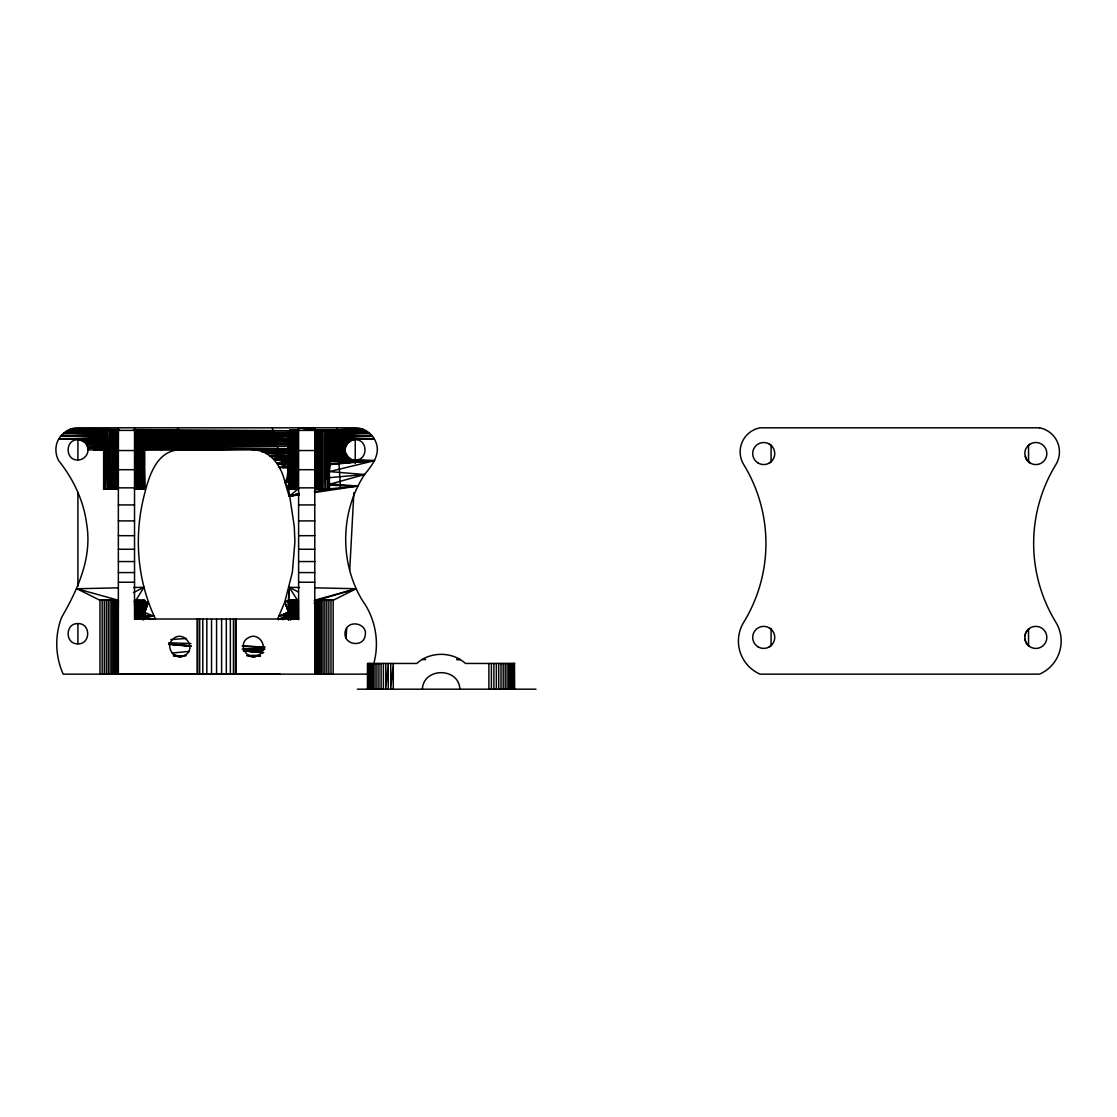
<?xml version="1.0" encoding="UTF-8"?>
<svg xmlns="http://www.w3.org/2000/svg" width="1117" height="1117" viewBox="0 0 1117 1117"><rect width="100%" height="100%" fill="white"/><g stroke="black" fill="none" stroke-linecap="round" stroke-linejoin="round"><path stroke-width="1.5" d="M296.619 619.335L296.619 600.248C304.145 600.429 285.617 599.229 284.793 601.951L277.63 619.041M143.311 488.869L143.311 430.394L144.735 488.869L134.906 488.855L134.906 430.394L138.326 430.394L139.43 488.869L134.529 488.883L144.735 488.869L144.735 430.394L103.644 430.394L103.644 488.855L118.067 488.883L118.36 430.394L110.695 430.394L109.061 488.869L118.067 488.883M139.43 619.321L139.43 600.248L135.031 600.262L134.989 619.335L134.543 600.262L144.735 600.248L144.693 619.349L143.311 600.248C145.126 602.691 146.941 616.375 142.138 614.922L142.348 611.599M136.525 619.335L136.525 600.248L135.785 619.335L135.953 600.248L137.349 600.248L137.349 619.335M298.239 488.883L297.29 488.869L297.29 430.408L298.239 430.394L293.715 430.408L293.715 488.869L294.818 430.408L298.239 430.394L289.834 430.408L288.577 481.86L289.834 488.869L291.202 430.408L298.239 430.394L296.619 430.408L297.29 488.869L298.239 488.883L298.239 430.394L289.834 430.408L288.689 450.947L281.763 451.91L291.886 452.301L288.465 452.413L288.591 488.869L294.274 526.484L294.916 541.787L292.361 572.295L284.793 601.951L288.437 612.116L288.451 620.103M368.261 674.151L63.208 674.151C55.236 656.433 54.635 635.643 61.561 617.506C77.855 589.19 92.376 557.69 86.651 523.985C83.677 500.667 73.289 478.886 58.656 460.637C56.213 456.141 55.347 450.891 56.213 445.851C58.014 435.658 67.565 427.699 77.911 427.811L355.234 427.811C364.24 427.769 372.785 433.717 375.898 442.164C380.897 454.312 371.821 465.719 364.547 474.53L329.264 471.569L327.63 430.394L329.487 432.907L327.099 434.01M320.914 488.869L319.56 430.408L318.275 488.869L314.785 488.869L314.785 430.422L320.914 430.408L322.436 488.869L322.436 430.394L320.914 430.408L320.914 488.869L314.785 488.869L315.092 430.422L298.602 427.867L314.785 427.811L314.785 674.151M326.597 435.839L329.487 435.588L327.63 430.394L329.138 456.043L326.778 456.308M326.108 440.252L374.265 438.716L329.487 437.906L327.63 430.394L329.124 453.041L326.122 453.083L329.124 453.279L326.01 453.334L329.124 453.279L326.583 453.097L329.124 453.041L329.096 448.252L325.717 448.238L328.566 448.434M1029.05 646.101C1023.451 641.912 1023.507 632.711 1029.148 628.592M134.78 619.349L135.031 600.262M290.699 451.422L288.675 452.092L291.607 451.128L289.094 450.821L288.745 449.062L291.342 449.104L252.274 449.872C269.979 449.383 281.344 466.026 284.793 481.636L288.409 481.315L289.834 430.408L292.626 431.246L289.834 430.408L288.409 439.916L141.691 439.819L169.044 439.791M135.688 619.335L135.855 600.262M291.202 600.248L290.727 619.335M298.462 619.726L298.393 600.248M329.487 440.196L351.771 440.363L347.485 443.379L345.279 448.112L329.389 447.317L329.487 440.196L327.63 430.394L327.63 488.869L329.347 484.331L329.487 477.657L327.63 430.394L329.487 440.433L353.475 439.916L337.557 439.889M289.261 452.064L290.462 450.416L288.661 450.123L291.314 449.453C286.552 452.692 289.694 449.188 288.409 441.117L141.817 441.843M326.108 440.405L329.487 440.433L327.63 430.394L329.292 482.572L329.138 477.685L364.547 474.53C340.21 511.781 339.359 562.423 362.397 600.499C375.089 617.966 379.515 641.032 374.181 661.962M136.288 619.335L135.953 600.248L135.352 619.335M136.525 488.869L137.349 430.408L137.349 488.869L134.906 488.855L134.906 430.422L136.525 430.408L136.525 488.869L134.906 488.855L141.943 488.869L141.943 430.394M294.567 619.335L294.818 600.248L297.555 600.248L289.191 587.277L299.51 587.5M137.07 619.335L137.349 600.248M292.207 619.335L292.5 600.248L292.5 619.335M318.275 488.869L318.275 430.408L317.186 430.408L316.293 488.883L314.785 488.869L315.594 430.422L314.785 430.394L362.732 429.123L326.22 430.464M137.991 619.335L138.326 600.248L138.703 619.335M289.429 619.432L289.834 600.248L288.409 600.248L289.191 587.277L298.169 591.856M293.715 430.408L292.5 488.869L292.5 430.408L291.202 488.869L291.202 430.408M294.441 619.335L294.818 600.248L293.715 600.248L293.715 619.335M292.026 434.946L289.834 430.408L288.786 443.184L288.661 441.355L288.409 442.416C291.286 444.049 285.533 449.914 291.328 447.791L289.359 447.4L288.745 448.769L291.872 448.852M288.409 448.112L289.834 430.408L288.409 438.716L231.024 438.143L291.16 436.412M288.786 443.184L289.834 430.408L288.591 438.716L290.839 438.716L288.409 439.763L141.594 440.098M292.054 619.335L292.5 600.248M350.18 441.117L329.487 441.187L327.63 430.394L329.096 451.198L327.63 430.394L329.487 440.684L350.18 441.117L329.487 441.704L327.63 430.394L329.473 488.869L314.366 491.662M291.719 446.549L288.409 446.409L288.8 443.379L291.816 443.477M291.397 452.385C289.68 451.533 286.943 453.6 290.085 453.223L288.703 453.195L289.834 430.408L288.661 439.791L291.705 439.847L288.409 439.763L289.261 433.731M289.331 619.139L289.834 600.248L288.409 601.77L284.793 601.951L288.437 612.116L279.18 616.207L288.437 614.364L288.409 600.248L288.409 611.683L289.834 600.248L289.834 619.335M291.914 459.185C287.32 462.005 287.418 453.446 291.537 456.923L288.717 457.565L290.923 458.165L288.563 459.185L273.874 459.31L291.174 462.899M288.409 443.379L288.661 448.685L291.495 448.811L180.856 449.872C156.38 449.537 148.603 477.238 143.953 496.311C133.747 536.914 137.363 581.203 155.514 619.041M288.814 446.409L288.745 448.769L291.495 448.811L288.745 449.062M326.569 471.36L329.264 471.569L329.487 464.574L327.197 456.308M289.163 440.866L288.745 448.769L291.76 448.573L288.633 448.503L288.8 443.379L291.691 443.575M289.289 450.263L290.127 451.366L288.731 451.868C287.502 450.193 291.3 449.606 288.647 449.872L289.498 435.56M325.815 471.29L329.264 471.569L329.487 464.574L326.262 462.173M288.898 444.929L288.758 448.475L289.135 441.173L288.758 448.336L291.76 448.434L288.675 448.406L291.146 448.126L289.205 448.126L289.471 436.524L288.661 448.685L291.816 448.573L288.661 448.685L289.834 430.408L289.834 488.869M289.191 587.277L288.731 600.276L297.555 600.248L296.619 600.248L296.857 619.335M325.731 464.365L329.487 464.574L329.487 471.597L374.488 460.637L327.463 458.878C330.967 459.743 329.18 454.982 326.01 457.174M289.764 463.304L288.605 462.829L289.834 430.408L288.772 439.819M142.515 444.803L288.745 444.817L288.8 443.379L291.132 443.686L288.8 443.379L288.717 445.878L288.647 445.041M290.001 460.022C286.622 460.26 289.512 479.249 284.793 481.636L288.409 481.846L288.423 460.022L290.113 459.785L288.605 462.829L276.862 463.122L290.741 467.702M288.912 444.761L288.758 448.336L289.834 430.408L288.8 439.693L290.699 438.813L288.661 439.791L289.75 439.093L288.8 439.693L289.75 439.093L288.8 439.009L288.605 435.588L291.691 435.658M288.675 456.504L289.834 430.408L288.675 441.117L291.872 441.117M291.328 457.16L288.437 457.216L291.788 457.439M289.052 442.444L288.745 448.95L289.834 430.408L288.786 468.121L279.18 467.381L291.788 466.487M346.116 638.002L346.633 628.438M349.733 570.047L353.866 492.681M288.758 448.475L289.233 439.288M288.409 444.817L288.521 449.202L291.872 449.383L288.661 450.123L290.448 451.491L288.507 452.203L288.703 453.376L291.886 453.46L261.797 451.463L288.535 451.114M142.166 449.872L288.647 449.872L289.834 430.408L288.647 459.506L291.732 459.548L288.647 459.506L291.062 457.886L288.717 457.565L289.834 430.408L288.521 449.202L291.09 449.648L288.661 450.123L290.462 450.416L289.289 450.933M288.591 449.537L289.834 430.408L288.745 448.95L289.834 430.408L288.745 448.769L289.108 448.14M144.484 619.251L144.735 600.248M288.954 456.434L291.858 456.853L288.437 456.881L291.537 456.923L288.8 456.63L288.409 453.823M289.177 440.726L289.471 436.524M290.615 620.158L291.006 614.95L283.997 619.321M288.507 452.203L288.409 453.376L266.251 453.404L291.802 455.722M282.615 619.684L288.437 616.612L288.507 620.005L289.834 600.248L288.437 614.364L278.301 619.698M338.283 451.854L338.074 448.252L345.279 448.112L345.125 449.872L329.306 450.751L329.194 455.178L325.996 455.443L329.347 455.178M325.885 454.214C329.054 451.282 329.683 456.001 329.487 453.348L345.725 453.334L348.727 457.621L351.771 459.38M105.906 438.241L58.88 438.716C67.676 439.665 87.294 435.686 88.02 449.872C88.117 455.275 83.314 460.078 77.911 459.981C64.898 460.553 64.898 439.19 77.911 439.763L105.906 439.051M282.615 619.195L288.437 615.816L289.834 600.248M288.842 445.627L289.205 448.126L289.834 430.408L288.758 447.708L288.745 445.348L289.987 446.409L289.205 448.126L289.359 447.4M289.987 444.831L288.8 445.18L289.987 446.409L288.884 445.376L288.717 446.87L291.872 446.744M326.318 447.386L329.389 447.317L329.487 446.409L327.63 430.394L329.473 488.869L314.575 488.869M326.667 446.465L329.278 446.758L329.403 445.683L329.152 444.817L325.745 444.859L329.32 444.817L327.63 430.394L329.222 470.006M351.827 462.243L329.487 464.574L329.194 467.437L329.138 456.155L327.951 456.295L346.479 454.926L329.487 453.348M314.352 603.641L314.785 600.276L316.237 600.276L316.237 674.151M329.138 477.685L327.63 488.869L329.333 483.912L357.998 486.063L314.868 492.485M422.38 689.189C423.371 667.17 458.905 667.17 459.897 689.189M288.912 445.474L288.717 446.87L291.872 446.716L288.717 446.591M328.552 449.942L328.775 448.434L326.834 448.531L326.359 449.956L328.286 449.956L326.359 449.956L326.834 448.531L328.915 449.9L328.775 448.434L326.611 449.229L327.812 448.475L328.552 449.942L326.359 449.956L328.775 448.434L326.597 449.942L328.915 449.9M142.013 603.655L144.428 601.951L143.06 610.706L144.428 601.951L141.705 603.836M144.735 430.394L142.124 445.865L276.974 444.817L187.656 444.259L186.413 442.276L143.255 442.192M288.8 447.456L289.066 445.892M141.622 601.951L148.352 601.951L142.725 611.711L142.138 614.922L144.693 614.825M325.843 457.272L347.485 456.364L326.01 457.286L329.222 457.23L329.361 457.998L329.389 456.462L325.857 456.644M143.227 620.005L144.665 616.249L153.964 616.207L142.725 611.711L142.138 614.922L144.735 612.507L148.352 601.951L144.624 605.065L144.428 601.951L141.831 607.341M187.656 444.259L142.32 445.557M326.136 471.081L329.264 471.569L327.63 430.394C326.709 433.871 332.28 445.543 327.616 446.521L329.403 445.683L345.725 446.409L326.136 447.498M144.568 615.188L144.372 612.688L142.362 613.666L142.138 614.922L142.878 611.53L144.386 612.367L148.352 601.951L144.665 609.784L144.735 612.507L142.948 611.278L142.138 614.922L144.372 612.688L142.725 611.711M143.06 610.706L144.735 608.193L143.311 600.248L144.386 612.367L143.241 610.901L144.735 612.507L148.352 601.951L144.386 612.367L142.948 611.278M329.096 450.891L329.403 452.162L345.279 451.631L345.725 453.334L329.32 452.957L345.279 451.631L345.125 449.872C340.559 450.556 327.644 446.758 329.096 450.891L327.63 430.394L329.32 446.521L327.923 446.674M134.529 601.616L134.906 600.262L134.529 601.505M328.37 451.617L328.789 450.123M288.745 445.348L288.409 446.409L142.278 447.68M288.409 442.123L288.661 441.355M288.717 432.907L238.954 435.588M338.758 459.548C321.319 455.261 335.547 464.672 325.913 464.03L329.18 463.932L325.675 464.127M326.136 456.127L329.32 455.694L326.248 455.918M326.988 453.055L329.124 452.846L326.569 452.985M326.806 468.372L329.152 464.058L329.264 471.569L329.208 469.768L326.555 470.76M326.429 459.715L329.264 459.673L329.487 457.23L348.727 457.621L329.487 457.956L350.18 458.626L329.487 459.352L338.744 459.45M290.978 465.733L288.409 466.724L291.495 466.794L288.409 466.724L290.406 463.318L288.409 466.724L291.272 467.101M135.799 600.485L143.953 587.277L133.635 587.5M289.457 452.762L288.703 452.203L289.498 451.491L290.378 452.217L288.703 453.195L290.546 453.139L288.703 453.376L289.08 451.617L290.378 452.217L281.763 451.91M291.132 443.686L288.8 443.379L289.722 444.566M174.755 435.588L173.638 438.855L183.16 439.386L231.024 438.939L231.582 435.588M161.169 449.872L173.051 434.639L142.222 433.745M174.406 432.907L178.385 427.811M142.948 610.329L144.735 608.193L144.428 601.951M142.473 435.197L174.755 434.611L179.669 435.588L231.582 434.108L232.252 432.474L141.971 432.028M326.932 432.907L329.487 430.394L329.487 439.763L326.29 439.791L355.234 439.763C368.247 439.19 368.247 460.553 355.234 459.981L325.996 459.883L329.389 459.897L329.487 463.82L374.488 460.637L326.136 460.134M328.161 450.807L326.583 451.198L329.012 451.603L325.871 451.38M326.15 445.837L346.479 444.817L326.122 444.287L347.485 443.379L326.136 443.03L348.727 442.123L329.487 441.704M288.409 462.829L288.409 464.7L289.75 463.723L288.409 464.7L276.862 463.122M326.639 432.907L329.487 430.394L297.778 430.422L297.778 488.883L297.29 430.408M291.342 453.432L288.856 453.39C292.919 455.066 286.608 452.273 288.409 455.778L270.3 456.043L288.409 458.012L290.588 458.822L288.647 459.31L291.956 459.282L273.874 459.31L291.732 461.712M319.685 430.617L329.487 430.394L326.387 432.907L369.336 432.907L326.262 435.03L372.045 435.588L326.248 438.087M769.236 463.094L771.526 461.349M769.236 646.938L771.526 645.179M1028.198 445.557L1030.53 443.868M290.755 451.617L288.675 452.092L289.82 452.217M326.08 432.879L329.487 430.394L326.22 430.869L329.487 430.394L327.183 431.958M289.61 439.037L291.621 437.627M288.409 451.128L288.409 452.05L290.197 452.329L288.703 453.376L288.703 456.113L291.886 456.211L288.703 456.113L288.675 453.823L289.973 453.851L288.591 455.778L291.914 456.127M184.864 655.33C197.388 648.656 183.858 629.346 173.303 638.84C163.794 646.045 174.797 661.85 184.864 655.33L183.258 656.084M258.404 655.33C269.951 649.312 259.27 630.812 248.281 637.821C236.72 643.839 247.415 662.353 258.404 655.33L256.798 656.084M514.616 663.456L465.454 663.456C452.19 651.309 430.073 651.309 416.809 663.456L367.549 663.456L367.549 689.189M326.988 432.014L329.487 430.394L326.304 431.036M291.677 464.84L288.409 464.7L290.811 463.639L288.409 464.7L291.691 465.133M326.862 432.07L329.487 430.394L326.96 431.288M326.918 432L329.487 430.394L326.485 431.567M288.675 452.092L290.378 452.217M284.249 619.139L288.437 616.612M325.731 444.845L329.152 444.817L328.161 445.404L329.403 445.683L326.038 445.753L329.403 445.683L327.853 445.306L329.152 444.817L325.787 444.845M326.96 431.86L329.487 430.394M289.54 446.409L288.717 446.87L289.987 446.409M329.389 445.529L326.08 444.859M289.959 451.491L289.401 450.947L291.607 451.128M290.811 463.639L288.409 464.7L291.328 464.77M133.412 592.61L143.953 587.277M291.691 430.729L179.404 429.919L177.673 431.525M291.858 439.777L288.8 439.693M288.437 612.116L279.18 616.207M291.174 463.527L288.409 464.7L291.83 464.714M279.753 619.293L288.437 615.816M326.052 478.956L329.264 477.671L329.194 468.735L329.264 471.569M326.304 465.831L329.487 464.574L374.488 460.637L325.927 461.698M325.759 445.055L329.152 444.817L326.373 444.873M326.136 445.697L329.403 445.683L327.351 445.418L329.152 444.817L326.178 445.055M181.554 656.545L183.928 655.777L179.809 656.684L173.303 654.325M255.095 656.545L257.469 655.777L253.336 656.684L248.281 655.33M290.406 463.318L288.605 462.829L291.732 461.852M299.174 493.323L289.191 496.311L284.793 481.636L288.577 481.86M298.951 493.519L289.191 496.311L298.169 488.869L297.778 430.422M288.717 439.386L289.75 439.093M329.347 484.331L364.547 474.53M288.409 466.724L291.677 465.859M291.174 455.471L288.703 456.113L289.722 454.019L288.675 453.823L288.591 455.778L291.132 455.359M329.068 448.112L329.152 446.409L326.527 446.465L329.32 446.521L326.387 445.934M288.591 438.716L291.788 437.92L288.535 437.934L288.409 438.716L291.802 438.716M328.705 445.557L329.278 445.25M291.397 464.588L288.409 464.7L291.048 463.318L288.437 463.276L291.188 463.052L288.605 462.829L291.816 462.061M291.691 463.988L288.409 464.7L291.048 463.318L288.465 463.653L289.485 463.709M289.875 449.732L288.647 449.872L291.09 449.648L288.661 450.123L291.383 450.053L288.786 450.123L290.462 450.416L288.675 450.277L290.043 450.905L288.675 451.142L290.462 450.416L288.745 450.039L289.848 449.886M291.244 457.998L288.717 457.565L288.563 459.185L270.3 456.043L288.409 456.406M299.258 494.44L289.191 496.311L299.468 494.775M289.331 453.614L291.788 453.307M309.94 428.593L314.785 427.811M290.881 450.36L288.661 450.123L290.266 449.886M288.745 449.746L291.342 449.327M326.22 446.87L328.342 446.73L326.22 446.87L328.23 446.786L327.281 446.702M291.16 437.557L288.535 437.934L291.774 438.199M142.362 608.528L144.735 608.193L141.929 606.405M326.346 455.61L329.487 455.178L325.996 454.884M291.816 463.024L288.605 462.829L291.677 462.41M327.839 446.437L326.248 446.66L329.152 446.409L325.703 446.451L345.725 446.409M326.262 445.18L329.152 444.817L325.941 445.083M291.244 462.899L288.605 462.829L291.816 462.438M326.429 444.287L347.485 443.379M291.383 459.548L288.409 459.506L290.28 459.464L288.409 458.012L291.774 457.844M326.304 445.138L329.152 444.817M329.306 450.751L329.487 451.603L345.125 449.872L329.11 449.942L329.208 448.42L329.487 449.942M291.118 437.655L288.535 437.934L291.649 437.864M325.717 464.211L329.124 463.834L326.206 462.801L329.124 463.834L325.955 464.1L329.124 463.834L326.01 462.913L329.124 463.834L326.066 464.044M348.727 442.123L329.487 442.22L326.318 442.541L348.727 442.123L326.611 443.198M326.276 444.482L346.479 444.817L337.851 444.65M329.473 488.869L357.998 486.063L329.375 485.239M172.13 653.054L189.304 651.365M325.913 443.84L329.403 444.175L325.996 443.7M288.647 449.872L291.09 449.648M291.355 467.409L288.661 467.66L290.462 466.766L288.786 468.121L291.942 467.841M328.691 451.715L327.309 450.849L329.012 451.603L325.996 451.589M326.08 477.95L329.264 477.671L326.038 472.533M326.206 468.791L329.347 468.526L329.487 464.574L326.415 464.7M77.911 623.607C64.898 623.035 64.898 644.397 77.911 643.825C90.924 644.397 90.924 623.021 77.911 623.607L77.911 643.825M326.22 455.443L329.487 455.178M188.215 449.299L180.856 449.872L278.077 448.783L141.803 448.28M291.439 440.908L288.647 440.545L291.844 440.74M291.649 450.444L288.661 450.123L291.509 450.053L288.786 450.123L290.043 450.095M170.761 639.58L186.371 638.463M288.521 449.202L290.895 449.048M288.703 453.195L291.272 453.027M291.397 449.969L257.105 450.277M325.885 444.161L329.403 444.175L326.164 444.007M326.695 446.563L329.152 446.409L325.675 446.451M325.647 448.462L329.096 448.252L325.731 448.238M291.691 464.49L288.409 464.7L291.439 463.22L288.437 463.276M329.487 449.02L345.279 448.112M326.22 444.119L329.375 443.938L326.457 443.882M328.175 453.334L329.124 453.279L326.387 453.125M327.323 432.516L366.194 430.729L314.785 430.394L318.275 430.408M326.108 439.679L374.265 438.716L326.206 438.381M326.318 442.388L329.487 442.22M118.36 427.811L118.36 674.151L164.367 674.151L159.256 674.165M329.375 452.371L345.279 451.631L329.487 451.603M291.453 450.081L288.661 450.123L291.746 449.983M283.327 467.73L278.943 451.91L261.797 451.463L288.521 451.366M329.124 452.846L326.359 453.32M325.927 453.628L329.11 453.502L329.264 454.465L326.038 454.465M290.113 459.785L288.493 459.841L291.76 459.925M291.774 460.218L288.507 460.33L291.76 460.553M109.061 488.869L109.061 430.394L107.316 488.869L107.316 430.394L105.515 488.869L105.515 430.394L103.644 488.855L118.36 488.855L116.852 488.883L116.852 430.408L118.067 430.422M326.709 432.097L366.194 430.729L326.75 430.729M329.375 442.974L337.725 442.667M288.661 439.791L291.872 439.679M326.29 439.609L355.234 439.763L355.234 463.471M328.021 445.432L329.375 445.39M345.125 449.872L329.487 450.319L329.124 448.406L329.347 449.942M291.411 460.246L288.507 460.33L291.677 460.358M117.55 430.422L117.55 488.883L116.852 430.408L118.36 430.394L114.869 430.408L114.869 488.869L118.36 488.855L112.231 488.869L110.695 488.869L110.695 430.394M326.08 443.17L329.264 443.086M291.732 461.181L288.479 461.279L291.732 461.363M327.686 456.35L329.11 456.322L329.11 450.374L329.054 452.957L326.387 452.957L329.054 452.957L327.63 430.394L329.18 467.074L329.138 456.699L327.686 456.35L329.124 463.332M326.136 461.866L329.389 461.782L326.136 461.6M288.605 462.829L291.816 462.745M325.913 456.113L329.138 456.043M118.165 587.835L76.905 588.743L118.36 600.248L117.718 674.151M314.435 430.171L362.732 429.123M326.178 443.156L329.487 443.086M167.773 674.151L164.213 674.165L168.988 674.151L165.26 674.165M271.333 674.165L279.85 674.151M279.041 452.245L275.103 451.771L278.733 451.142L261.797 451.463M275.173 451.296L278.747 451.226M326.094 459.115L329.32 458.808M179.669 435.588L291.691 433.591M326.094 444.007L329.375 443.938L326.122 443.91M249.663 655.777L260.359 655.763L246.634 655.763M105.933 446.158L93.814 446.353L105.766 446.367M106.017 447.805L87.866 448.112L105.92 448.015M142.627 447.191L187.907 446.409M326.094 456.741L329.32 456.685L326.15 456.671M135.352 430.408L135.352 488.883L134.906 430.394L135.855 430.408M227.296 439.861L183.16 439.386M93.814 427.811L93.814 449.872L105.752 449.69M143.255 449.09L188.131 448.112L141.929 448.126M329.389 451.743L338.269 451.617M288.8 456.63L291.858 456.574M291.118 458.473L288.409 458.012L291.551 457.97M326.024 459.408L355.234 459.981M116.852 488.883L118.36 488.855L113.571 488.869L113.571 430.408L112.231 488.869L112.231 430.408M142.348 435.895L291.439 436.482M329.487 440.684L351.771 440.363M326.415 446.451L329.152 446.409M326.136 447.358L329.389 447.317L327.309 447.079M325.913 448.294L329.096 448.252M288.661 450.123L291.802 450.081M288.786 450.123L291.369 450.095M325.717 451.603L328.845 451.561M329.487 459.673L325.927 459.687L329.264 459.673M268.932 674.165L264.366 674.151L272.604 674.165M326.122 443.407L329.292 443.379L326.597 443.379M141.803 437.892L291.691 436.398M327.099 436.049L372.045 435.588L326.834 435.588M77.911 459.981L77.911 439.763L105.892 439.484M142.152 439.135L169.77 438.855M105.864 441.955L84.417 442.123M142.027 441.564L275.969 441.173M106.003 443.156L85.66 443.379L105.864 443.407M142.557 442.751L276.318 442.472M291.425 453.348L288.703 453.376L291.886 453.53M76.905 588.743L99.971 600.262L118.36 600.248L116.894 600.262L116.894 674.151M247.541 655.484L259.479 655.358M262.537 674.151L251.772 674.165M259.116 674.151L267.885 674.151M298.239 430.394L295.796 430.408L295.796 488.869L298.169 488.869L296.619 488.869L296.619 430.408M105.906 437.655L61.1 435.588L105.864 435.211M325.913 433.284L369.336 432.907L327.337 432.6M142.041 434.904L173.051 434.639L142.054 434.15M87.405 446.409L105.864 446.255M115.945 430.408L115.945 488.883L114.869 430.408L118.36 430.394M93.814 449.872L105.961 449.802M142.417 449.565L288.409 448.727M243.771 648.586L264.575 648.432M156.855 674.165L164.367 674.151M259.758 674.165L260.931 674.151M81.373 440.363L105.752 440.266M86.665 444.817L105.752 444.706M141.58 444.51L288.647 443.7L288.745 444.817M326.373 456.322L329.389 456.308M325.913 456.476L329.11 456.322M291.956 459.492L288.647 459.506L291.844 459.52M326.122 459.52L329.361 459.506M99.971 674.151L99.971 600.262L118.36 600.262L115.875 600.262L115.875 674.151M208.586 674.165L183.481 674.151L232.28 674.165L226.318 674.165L226.318 619.013M142.18 432.698L174.657 432.586M77.911 439.763L105.822 439.665L93.814 439.707M141.859 439.54L288.409 439.009M374.265 438.716L326.248 438.66M275.787 440.531L142.25 440.95M82.965 441.117L105.92 441.047L93.814 441.089M93.814 443.281L105.933 443.24M142.306 443.086L288.619 442.849M325.927 459.911L329.389 459.897L325.969 459.869M114.869 488.869L118.36 488.855M106.324 674.151L106.324 600.262L118.36 600.248L114.674 600.262L114.674 674.151M110.08 674.151L110.08 600.262L118.36 600.248L113.292 600.262L113.292 674.151M167.885 674.151L178.455 674.151M230.353 619.013L230.353 674.151L249.663 674.151M106.017 432.796L63.809 432.907L105.864 434.611M79.67 439.916L105.78 439.875L93.814 439.889M223.121 439.861L188.955 439.916L249.65 439.861M142.599 440.224L168.737 440.182M326.318 442.863L329.487 442.863M291.705 453.027L288.437 452.86L291.425 452.874M329.403 457.439L326.15 457.453L329.487 457.537M118.36 600.248L111.77 600.262L111.77 674.151M254.69 655.777L259.326 655.763M260.526 655.763L250.054 655.763M197.751 619.013L197.751 674.151L199.692 674.165L206.827 674.165L206.827 619.013M176.123 674.151L193.59 674.165M105.808 430.729L66.95 430.729L106.017 432.223M141.817 430.729L273.065 430.729M142.082 432.907L288.409 432.321L142.473 431.274M291.691 432.907L288.409 432.907L288.409 430.729L288.409 433.619L291.691 434.276M105.584 436.37L61.1 435.588L105.864 435.588M142.878 435.588L291.816 435.588M291.691 436.426L288.409 436.426L290.56 437.389M288.409 439.916L291.453 439.903M326.108 439.763L355.234 439.763M142.124 441.103L185.687 441.117L186.413 442.276M325.913 443.379L337.767 443.379M93.814 444.775L105.989 444.789M277.421 446.409L141.664 446.395M88.02 449.872L105.906 449.872M118.36 450.542L134.529 450.542M298.602 450.542L314.785 450.542M290.099 456.811L288.521 456.811L291.537 456.923M118.36 469.698L134.529 469.698M298.602 469.698L314.785 469.698M118.36 487.85L134.529 487.85M298.602 487.85L314.785 487.85M298.602 488.883L288.591 488.869L284.793 481.636M118.36 504.926L134.529 504.926M298.602 504.926L314.785 504.926M118.36 520.899L134.529 520.899M298.602 520.899L314.785 520.899M118.36 535.685L134.529 535.685M298.602 535.685L314.785 535.685M118.36 549.257L134.529 549.257M298.602 549.257L314.785 549.257M118.36 561.558L134.529 561.558M298.602 561.558L314.785 561.558M118.36 572.574L134.529 572.574M298.602 572.574L314.785 572.574M118.36 582.236L134.529 582.236M298.602 582.236L314.785 582.236M298.602 619.013L134.529 619.013L134.529 427.811M186.106 655.763L173.386 655.777L183.481 655.777M422.17 659.547L425.619 659.547M456.658 659.547L460.106 659.547L456.769 659.393M153.294 674.151L169.658 674.151M195.252 674.151L176.765 674.151M357.37 689.189L535.992 689.189M58.88 438.716L105.906 438.786M142.152 438.827L275.382 439.065M141.594 439.944L168.89 439.972M288.409 440.545L142.459 440.391M142.027 443.463L276.681 443.77M291.342 452.413L288.465 452.413L291.132 452.217M134.906 488.855L138.326 488.869L138.326 430.394M326.024 432.74L369.336 432.907M106.017 433.047L63.809 432.907L105.864 433.578M142.082 433.159L288.409 433.619L174.755 434.611L176.109 433.27L231.582 434.108M61.1 435.588L105.864 435.756M326.276 452.943L329.054 452.957L327.63 430.394L329.32 448.112M338.772 459.785L353.475 459.827M291.719 460.022L273.874 459.31M197.751 674.151L200.851 674.165L197.081 674.151L197.081 619.013M264.366 674.151L266.977 674.165L266.237 674.151M329.445 439.958L326.234 439.944L329.445 439.958L327.155 439.763M291.886 456.127L288.703 456.113L291.9 456.155M290.183 459.185L288.563 459.185L290.615 458.124L288.717 457.565L288.675 458.961L290.588 458.822L288.675 458.961L290.741 458.138L288.717 457.565L289.694 457.83M237.893 674.151L256.365 674.165L254.69 674.151M118.974 429.473L70.413 429.123L119.533 429.863M105.975 431.008L66.95 430.729L105.85 431.399M252.274 449.872L288.409 450.123L288.689 450.947M172.213 674.151L173.386 674.165L170.608 674.151M134.18 429.584L179.404 429.919M291.314 436.454L288.409 436.426L290.839 437.375M326.541 453.265L329.124 453.279L325.745 453.167M325.801 453.474L329.11 453.502L327.839 453.404M329.487 456.295L338.563 456.378M314.785 430.394L316.293 430.408L316.293 488.883L314.785 488.869M288.731 452.315L290.197 452.329M326.01 457.202L329.222 457.23M288.772 457.244L291.537 457.258M278.245 674.151L279.515 674.165M154.9 674.165L153.629 674.151M133.244 430.073L176.109 430.729M242.138 649.047L264.771 649.382M186.553 439.875L184.04 439.916L185.687 441.117M326.122 457.663L329.361 457.705M243.715 649.103L264.464 649.424M174.755 436.021L231.024 437.012M326.583 445.627L329.403 445.683L327.351 445.418M291.244 452.916L288.605 452.874L291.844 452.971M316.237 600.276L314.296 600.248L333.173 600.276L356.239 588.743L314.98 587.835M143.199 437.068L170.747 437.599M326.178 454.535L346.479 454.926M288.814 456.406L291.872 456.462M326.513 459.003L329.333 459.059M291.76 436.147L288.605 435.588L291.551 435.658M325.829 477.601L329.264 477.671L326.541 476.093M290.127 451.366L288.731 450.374M314.785 600.248L315.413 674.151M243.674 649.326L262.663 649.801M326.038 454.382L329.264 454.465M326.024 457.788L329.236 457.872M326.01 458.724L329.208 458.822M326.918 446.451L329.32 446.521M141.817 436.565L173.638 437.571M326.094 454.619L329.347 454.731M243.66 649.549L262.621 650.22M326.248 444.706L329.32 444.817M326.429 445.557L329.403 445.683L326.332 445.39M325.927 451.477L329.012 451.603L326.583 451.198M264.813 647.176L242.291 645.989M168.695 642.82L190.951 643.546M242.417 646.143L264.631 647.106M291.844 452.567L288.703 452.203M329.403 444.175L325.927 443.952M326.01 458.11L329.208 458.291M288.647 440.545L291.425 440.712M326.052 458.305L329.264 458.542M288.605 435.588L291.816 435.839M288.647 459.31L289.485 459.38M168.653 644.341L191.007 646.338M243.478 650.792L262.509 652.649M168.541 643.951L190.644 645.961M243.338 650.764L263.752 652.621M169.002 644.006L189.806 645.905M168.793 644.006L191.119 646.073M244.162 650.974L262.9 652.705M326.387 447.023L329.389 447.317M326.29 435.267L329.487 435.588M291.691 437.194L288.409 436.426L291.342 436.789M144.735 615.202L153.964 616.207M326.22 463.457L329.487 463.82L325.773 462.927M288.409 458.012L291.3 458.361M326.387 451.226L329.012 451.603M144.372 612.688L142.236 611.655M141.803 601.379L144.735 601.951M325.773 463.108L329.124 463.834M288.786 436.51L291.244 437.082M326.29 476.861L329.264 477.671L325.996 476.764M326.206 476.75L329.487 477.657M290.462 451.003L289.582 450.472L290.434 450.891M326.597 436.998L329.487 437.906M251.576 656.545L249.217 655.777L249.887 656.084M178.05 656.545L175.69 655.777L176.346 656.084M153.378 619.404L144.665 616.249L150.502 619.46M144.735 617.129L149.106 619.265M289.401 450.947L290.448 451.491M291.411 603.487L288.675 601.77L290.992 603.487M769.236 443.994L771.526 445.739M769.236 627.838L771.526 629.583M1030.069 462.969L1026.132 458.836L1024.778 453.279A11.03 11.03 0 0 1 1046.531 450.947L1046.838 453.809A11.03 11.03 0 0 1 1025.085 456.141M288.8 443.379L289.554 444.817M272.255 427.811L278.454 450.179M288.591 436.482L288.8 439.009M143.311 619.321L143.311 600.248L144.61 611.39M327.63 430.394L329.082 449.132M336.817 427.811L338.032 447.749M338.311 452.203L340.531 488.66M298.113 619.349L298.113 600.262L298.281 603.222M143.772 619.321L143.311 600.248L144.093 618.804M143.311 600.248L143.967 619.279M142.417 619.321L141.943 600.248L141.943 619.321M141.091 619.321L140.644 600.248L140.644 619.321M298.602 619.321L298.602 428.202M294.818 600.248L294.818 619.335M295.796 600.248L295.796 619.335M297.457 619.335L297.29 600.262L297.29 619.349M297.778 600.262L297.778 619.335M298.602 427.811L298.602 430.422M298.113 600.262L298.155 618.86M1028.548 445.306L1028.548 461.74M1028.548 629.192L1028.548 645.584M771.079 445.404L771.079 461.684M771.079 629.248L771.079 645.528M514.49 663.456L514.616 689.189M514.113 663.456L514.113 689.189M513.513 689.189L513.513 663.456L512.661 689.189L512.661 663.456M511.572 663.456L511.572 689.189M510.274 663.456L510.274 689.189M508.766 663.456L508.766 689.189M507.076 663.456L507.076 689.189M505.205 663.456L505.205 689.189M503.181 663.456L503.181 689.189M501.016 663.456L501.016 689.189M498.727 663.456L498.727 689.189M496.353 663.456L496.353 689.189M493.896 663.456L493.896 689.189M491.396 663.456L491.396 689.189M488.883 663.456L488.883 689.189M393.282 689.189L393.282 663.456L390.755 689.189L390.755 663.456M388.241 689.189L388.241 663.456L385.784 689.189L385.784 663.456M383.396 663.456L383.396 689.189M381.106 663.456L381.106 689.189M378.942 663.456L378.942 689.189M376.918 663.456L376.918 689.189M375.033 663.456L375.033 689.189M373.343 663.456L373.343 689.189M371.835 663.456L371.835 689.189M370.537 663.456L370.537 689.189M369.462 663.456L369.462 689.189M368.624 663.456L368.01 689.189M367.675 663.456L367.661 689.189M333.173 674.151L333.173 600.276L317.535 600.248L356.239 588.743L314.645 600.248L317.27 600.276L317.27 674.151M330.981 674.151L330.981 600.276L314.645 600.248L318.471 600.276L318.471 674.151M328.859 674.151L328.859 600.276L314.645 600.248L319.839 600.276L319.839 674.151M326.82 600.276L326.82 674.151M325.829 430.394L325.829 488.869L324.084 430.394L324.084 488.869M324.879 674.151L324.879 600.276L314.645 600.248L321.375 600.276L321.375 674.151M323.064 600.276L323.064 674.151M319.56 430.408L319.56 488.869M317.186 430.408L317.186 488.883M288.409 435.588L288.409 443.7M236.064 619.013L236.064 674.151M235.394 619.013L235.394 674.151M233.453 619.013L233.453 674.165M221.613 619.013L221.613 674.165M216.572 619.013L216.572 674.165L211.532 674.165L211.532 619.013M202.791 619.013L202.791 674.151M199.692 619.013L199.692 674.165M140.644 430.394L140.644 488.869L139.43 430.394L139.43 488.869M138.326 600.248L138.326 619.335M108.265 600.262L108.265 674.151M104.286 600.262L104.286 674.151M102.164 600.262L102.164 674.151M77.911 492.499L77.911 586.16M1024.861 638.756A11.03 11.03 0 0 0 1046.741 638.882L1046.755 636.006A11.03 11.03 0 0 0 1024.889 635.88M316.293 430.408L315.594 488.883L315.594 430.422L316.293 430.408M288.954 444.147L288.745 448.769L289.834 430.408L288.661 448.685L289.108 441.829L288.717 446.995L288.954 444.147M345.279 631.957C342.458 644.677 363.486 648.391 365.189 635.461C368.01 622.741 346.968 619.041 345.279 631.957M291.677 467.478L288.786 468.121L291.719 467.492M329.487 464.574L326.22 464.854L329.487 464.574M168.779 674.151L166.168 674.151L168.779 674.151M106.003 440.293L93.814 440.307L105.975 440.335M329.124 453.279L325.759 453.293L329.124 453.279M1039.536 427.811L760.049 427.811A24.462 24.462 0 0 0 743.727 464.602A151.018 151.018 0 0 1 743.727 622.253A36.079 36.079 0 0 0 760.049 674.151L1039.536 674.151A36.079 36.079 0 0 0 1055.858 622.253A151.018 151.018 0 0 1 1055.858 464.602A24.462 24.462 0 0 0 1039.536 427.811M329.25 459.352L325.815 459.352L329.25 459.352M295.796 488.869L294.818 488.869L294.818 430.408L295.796 488.869M291.802 446.507L288.717 446.409L291.872 446.521M329.389 461.782L326.066 461.656L329.389 461.782M290.057 459.897L288.661 459.771L290.057 459.897M758.206 463.094A11.03 11.03 0 0 0 774.751 453.544A11.03 11.03 0 0 0 758.206 443.994A11.03 11.03 0 0 0 758.206 463.094M758.206 646.938A11.03 11.03 0 0 0 774.751 637.388A11.03 11.03 0 0 0 758.206 627.838A11.03 11.03 0 0 0 758.206 646.938"/></g></svg>
